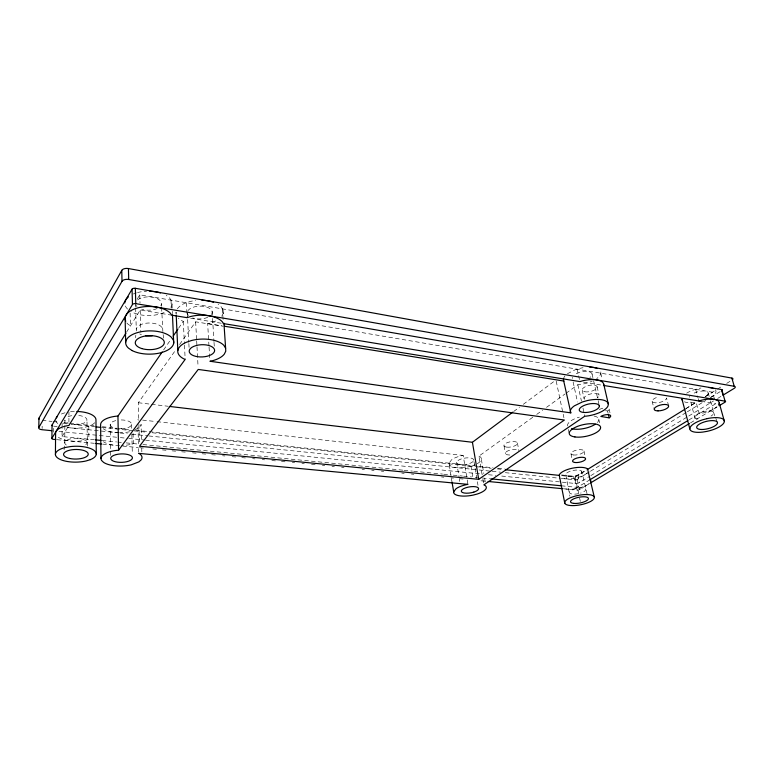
<?xml version="1.0" encoding="UTF-8"?>
<svg xmlns="http://www.w3.org/2000/svg" width="774" height="774" viewBox="0 0 774 774"><rect width="100%" height="100%" fill="white"/><g stroke="black" fill="none" stroke-linecap="round" stroke-linejoin="round"><path stroke-width="0.58" stroke-dasharray="3.87 2.9" d="M68.915 422.111L68.944 412.049M94.409 439.758L62.046 436.565L62.094 428.148M62.094 426.948L62.123 423.339M53.599 432.153L53.658 426.155A2.196 0.9 0.3 0 1 52.884 426M42.115 428.554L42.154 426.222M576.272 373.755A10.12 4.238 -12.6 0 1 586.179 371.452A10.12 4.238 -12.6 0 1 592.052 373.9L591.975 375.042A10.12 4.238 -12.6 0 1 589.885 377.46M135.634 337.687L135.818 335.287M600.876 371.859L600.701 374.026A19.137 8.021 -12.6 0 1 596.696 378.592M64.058 449.829L64.764 442.863L64.871 420.001A11.049 4.586 0 0 0 68.228 423.214M452.064 482.357L449.036 463.258L451.523 459.843A16.37 6.095 -9.2 0 1 461.788 455.673L463.191 455.441L467.96 484.369M221.761 316.256L223.202 313.18L223.067 310.035L221.335 307.026A23.665 12.113 -1.7 0 0 218.104 304.376M137.346 298.832L139.765 294.817L712.564 392.186L714.808 400.255M62.046 436.565L68.905 425.468M126.636 332.027L140.21 310.045L171.654 315.163M163.575 349.983L171.064 339.128M178.562 328.273L183.322 321.365L181.784 320.688A23.665 12.113 -1.7 0 1 178.407 318.143M138.759 418.444L138.323 402.741L176.075 349.451M179.568 344.517L195.648 321.82L223.086 326.241M513.704 411.478L519.47 407.182M523.311 404.318L554.039 381.398M482.086 474.52L478.932 456.118L532.793 417.244M536.711 414.419L542.584 410.181M546.502 407.356L565.107 393.927M566.084 393.221L577.839 384.736L579.397 384.649A19.137 8.021 -12.6 0 0 592.158 381.166M561.566 474.965L573.582 476.233A3.164 1.084 -11.2 0 0 577.946 475.294L586.15 470.224M685.648 408.749L695.903 402.412M705.133 396.704L716.414 389.738M717.44 389.099L722.577 385.936M726.68 383.401L730.782 380.866M561.566 475.623L575.188 477.055L587.824 469.247M685.928 408.643L696.145 402.325L699.222 413.713L702.221 413.21A17.589 6.415 -14.2 0 0 716.898 406.737M705.385 396.617L712.564 392.186M561.266 478.429L574.995 479.841A1.596 0.542 -11.1 0 0 577.201 479.377L589.391 471.888M590.427 471.25L686.277 412.426M687.312 411.797L705.859 400.41M711.016 397.246L721.774 390.647M567.41 373.726L575.256 369.72L580.074 368.308A19.137 8.021 -12.6 0 1 583.074 367.718M501.707 476.058L575.101 483.46A3.173 1.064 -11.1 0 0 579.474 482.521L589.788 476.252M590.823 475.623L687.757 416.635M688.783 416.006L713.531 400.942M717.662 398.436L721.784 395.92M590.078 479.687L577.365 487.378L561.411 485.801M688.928 419.943L715.776 403.709L715.128 401.406M563.375 488.771L577.152 490.106A1.606 0.532 -11 0 0 579.368 489.642L589.556 483.518M690.495 422.904L718.127 406.311M605.462 410.742L607.851 410.907A5.67 2.196 -12.5 0 0 608.809 408.527M134.666 430.238L140.171 426.503A20.24 8.417 -1.1 0 0 141.071 424.336L141.507 439.913M115.8 420.582L113.526 421.308A10.701 4.45 -1.1 0 0 110.537 425.652L111.553 426.716A10.701 4.45 -1.1 0 0 117.048 428.622M208.98 345.92L207.655 323.522L209.551 323.184A23.665 12.113 -1.7 0 0 216.913 320.31M57.015 439.69L94.389 443.318M102.594 444.112L115.49 445.36M122.708 446.066L138.343 447.575M139.543 447.691L145.56 448.272M152.778 448.978L156.387 449.326M162.395 449.907L166.004 450.255M172.022 450.845L175.63 451.194M181.638 451.774L185.247 452.122M192.465 452.819L196.074 453.177M202.091 453.757L205.7 454.106M211.708 454.686L215.317 455.035M222.535 455.741L224.944 455.973M232.161 456.67L235.77 457.018M241.778 457.598L245.387 457.956M252.605 458.653L255.014 458.885M262.231 459.582L264.64 459.814M271.848 460.52L275.457 460.869M281.475 461.449L285.084 461.797M292.301 462.504L294.71 462.736M301.918 463.433L304.327 463.665M311.545 464.361L315.153 464.71M322.371 465.416L324.78 465.648M331.988 466.345L334.397 466.577M341.615 467.283L344.024 467.515M362.058 469.257L364.467 469.489M371.684 470.195L374.094 470.428M381.311 471.124L383.711 471.356M401.754 473.108L404.163 473.34M411.381 474.036L413.78 474.278M441.451 476.958L443.85 477.19M451.068 477.887L453.477 478.119M459.475 478.7L463.065 479.048M480.973 480.789L485.753 481.254M102.168 440.522L116.545 441.944M117.745 442.06L121.344 442.418M126.133 442.892L138.14 444.073M142.948 444.547L402.819 470.166M404.018 470.282L412.445 471.114M413.645 471.231L442.525 474.075M443.725 474.201L450.942 474.907M453.245 475.139L462.436 476.039M463.587 476.155L471.637 476.948M475.178 477.297L477.577 477.539M482.366 478.003L489.555 478.719M58.94 431.418L119.099 437.484M120.309 437.6L127.526 438.336M128.726 438.452L144.37 440.029M145.57 440.154L482.463 474.114M488.471 474.723L495.699 475.449M53.658 426.155L57.121 426.513M67.502 427.577L118.877 432.869M120.076 432.995L127.284 433.74M132.093 434.233L147.718 435.839M148.918 435.965L477.945 469.847M479.135 469.973L491.035 471.202M492.225 471.318L500.565 472.179M505.325 472.672L560.076 478.313M42.231 420.398L51.848 421.404M53.048 421.53L59.066 422.169M63.874 422.672L68.683 423.175M69.883 423.301L95.125 425.952M102.342 426.716L116.768 428.225M117.967 428.351L131.193 429.744M136.001 430.247L148.028 431.515M149.227 431.64L493.038 467.767M497.846 468.27L505.064 469.034M63.275 423.465L66.758 423.823M71.401 424.316L94.805 426.764M102.023 427.519L133.012 430.76L133.322 443.599L130.738 444.402A20.356 8.253 -1.3 0 1 121.712 445.553M134.212 430.886L147.437 432.269M152.246 432.772L474.539 466.519M475.729 466.645L491.248 468.26M497.218 468.889L503.187 469.518M142.6 420.089L155.806 421.54M157.006 421.675L463.191 455.441M138.323 402.741L150.301 404.154M151.501 404.299L168.268 406.282M207.655 323.522L221.954 325.835M190.675 318.259L223.367 323.58M583.461 382.182L603.614 385.462M701.08 401.319L715.776 403.709M478.932 456.118L479.725 456.457A16.37 6.095 -9.2 0 1 475.962 464.342M137.791 419.556L138.788 420.127M188.459 315.54L187.453 313.973A12.51 6.405 -1.7 0 1 187.289 312.299M713.444 412.116L717.14 421.888M587.05 493.822L581.835 471.472M708.287 393.144L709.197 396.443M710.416 400.855L713.763 412.968M695.652 389.312L697.867 397.459M698.177 398.62L698.816 400.951M690.834 401.977L695.468 420.534M668.659 406.069L666.569 397.991A7.411 2.825 -13.7 0 1 659.651 402.422A7.411 2.825 -13.7 0 1 652.124 401.203A7.411 2.825 -13.7 0 1 659.013 396.772M449.036 463.258L449.433 464.806A16.37 6.095 -9.2 0 0 468.56 466.79L472.498 465.716A16.37 6.095 -9.2 0 0 475.159 464.71M652.134 401.232L653.866 408.15M600.769 373.184L602.066 378.757M609.119 409.04L610.173 413.568M607.58 411.052L608.103 413.316M597.131 386.787L599.057 395.195M592.052 373.9L593.348 379.589M593.61 380.731L599.047 404.647M598.757 419.082L600.044 424.771M582.232 390.202L584.089 398.591M577.143 369.159L579.649 380.469M577.839 384.736L581.438 401.067M582.977 408.062L584.776 416.228M573.118 381.998L577.491 402.045M583.983 450.961L585.386 457.434M568.377 429.425L569.093 432.83M577.946 475.294L579.474 482.521M577.201 479.377L579.368 489.642M556.206 381.147L563.917 417.689M570.96 453.796L572.325 460.278M575.188 477.055L578.604 493.232M579.581 497.914L580.326 501.436M574.995 479.841L577.152 490.106M573.582 476.233L575.101 483.46M565.842 474.907L569.935 496.25M473.765 460.288L473.601 459.456A8.659 3.222 -9.2 0 0 463.471 458.334A8.659 3.222 -9.2 0 0 456.844 463.133A8.659 3.222 -9.2 0 0 467.003 464.226L469.092 463.655A8.659 3.222 -9.2 0 0 473.765 460.288L477.993 485.288M517.409 442.902L518.89 450.739M504.019 445.872L505.451 453.709M481.38 459.369L483.837 473.649M484.659 478.409L485.269 481.979M482.87 479.116L483.856 484.872M470.96 466.142L472.788 477.065M456.67 462.339L459.176 477.848M459.369 479.038L459.756 481.428M161.602 307.471L162.966 333.391M163.13 334.591L163.633 338.18M87.423 446.095L86.959 419.914M223.067 310.035L223.463 316.005M222.39 308.865L223.144 320.184M212.105 311.245L212.473 317.224M212.55 318.414L213.972 341.528M214.021 342.311L214.398 348.281M209.057 347.1L209.831 360.065M195.648 321.82L196.615 339.68M196.683 340.87L196.935 345.63M197.002 346.82L198.096 367.06M187.347 313.499L187.589 318.298M187.647 319.498L188.798 342.302M188.866 343.501L189.166 349.509M186.418 302.75L187.115 316.537M183.322 321.365L184.425 343.946M184.483 345.136L185.17 359.397M176.182 314.438L176.075 312.028A23.665 12.113 -1.7 0 0 176.143 314.147M172.012 304.23L172.263 310.122M172.321 311.303L172.418 313.654M170.996 300.128L171.354 308.226M161.466 303.95L161.553 306.301M139.765 294.817L140.007 303.021M140.21 310.045L140.858 332.085M141.748 448.301L141.845 451.89M138.923 424.481L139.417 442.602M135.547 303.253L135.643 306.804M135.673 307.984L136.253 329.279M137.985 426.803L138.44 443.705M138.575 448.533L138.672 452.151M130.129 313.17L130.438 325.864L127.962 324.142A23.801 11.958 -0.1 0 1 126.675 322.729M131.609 424.394L131.725 429.193M131.841 434.001L132.306 453.206M110.218 424.5L110.711 457.115M88.797 426.135L88.875 439.216L86.049 440.106A20.24 8.195 -0.3 0 1 56.995 436.139M594.084 416.064A15.935 6.086 -12 0 1 597.422 422.478M567.652 426.019A15.935 6.086 -12 0 1 579.387 417.138M584.554 399.307A7.672 3.077 -12.5 0 1 587.698 394.904A7.672 3.077 -12.5 0 1 597.267 393.782A7.672 3.077 -12.5 0 1 597.383 397.797M509.824 455.025A6.918 2.574 -10.2 0 1 506.602 451.561A6.918 2.574 -10.2 0 1 517.429 449.733M587.263 472.914A14.929 5.128 -11.1 0 1 562.166 478.303M715.418 389.796A17.502 6.54 -14.4 0 1 708.452 398.639M694.771 402.557A17.502 6.54 -14.4 0 1 684.419 401.803M686.635 393.182A17.502 6.54 -14.4 0 1 694.249 389.699L698.709 388.461A17.502 6.54 -14.4 0 1 700.963 388.016M588.927 483.779A14.996 5.012 -11.1 0 1 564.285 488.646M94.728 422.71A20.124 8.35 0 0 1 90.084 425.719L85.991 427.035A20.124 8.35 0 0 1 67.057 427.345M57.818 423.552A20.124 8.35 0 0 1 55.718 420.04M61.388 414.022A20.124 8.35 0 0 1 65.577 412.648M70.492 411.778A20.124 8.35 0 0 1 75.775 411.478M129.519 431.786A20.24 8.417 -1.1 0 1 120.415 432.734M119.38 432.734A20.24 8.417 -1.1 0 1 103.223 428.738M119.622 445.582A20.356 8.253 -1.3 0 1 103.377 441.712M177.323 308.874A23.665 12.113 -1.7 0 1 184.347 303.476L189.64 301.618A23.665 12.113 -1.7 0 1 195.648 300.525M563.917 377.586A19.137 8.021 -12.6 0 1 564.914 376.038M170.812 307.307A23.636 12.161 0.1 0 0 171.615 301.067L169.641 298.058A23.636 12.161 0.1 0 0 166.197 295.397M164.156 312.473A23.636 12.161 0.1 0 1 131.193 311.67M127.613 309.107A23.636 12.161 0.1 0 1 124.817 304.037M133.322 293.994A23.636 12.161 0.1 0 1 136.427 292.882M137.52 292.572A23.636 12.161 0.1 0 1 146.557 291.256M211.466 314.544A12.51 6.405 -1.7 0 0 208.254 307.665A12.51 6.405 -1.7 0 0 194.468 306.852L191.691 307.82A12.51 6.405 -1.7 0 0 187.976 310.645M207.732 317.311A12.51 6.405 -1.7 0 1 192.639 317.959M121.237 419.953A10.701 4.45 -1.1 0 1 131.493 424.926A10.701 4.45 -1.1 0 1 117.929 428.728M572.344 378.457A10.12 4.238 -12.6 0 1 572.373 377.325M599.299 409.649A5.67 2.196 -12.5 0 1 603.072 408.14M697.742 418.995A9.694 3.464 -14.1 0 1 697.597 413.984A9.694 3.464 -14.1 0 1 710.967 411.052A9.694 3.464 -14.1 0 1 711.006 416.083M141.419 334.658A13.129 6.482 -0.3 0 1 139.726 333.913M136.572 330.962A13.129 6.482 -0.3 0 1 148.289 323.019A13.129 6.482 -0.3 0 1 162.472 329.792M66.351 445.06A11.155 4.431 -0.4 0 1 68.644 439.4A11.155 4.431 -0.4 0 1 83.021 439.245A11.155 4.431 -0.4 0 1 85.595 444.857M578.517 493.648A8.253 2.709 -11 0 1 569.896 491.519A8.253 2.709 -11 0 1 583.199 488.104A8.253 2.709 -11 0 1 580.558 493.115M694.123 393.086A9.607 3.589 -14.4 0 1 706.285 391.315A9.607 3.589 -14.4 0 1 705.578 396.336M689.586 397.314A9.607 3.589 -14.4 0 1 689.857 396.298M137.549 299.944A12.974 6.676 0.1 0 1 154.055 297.516A12.974 6.676 0.1 0 1 160.828 305.653M157.18 308.507A12.974 6.676 0.1 0 1 141.574 309.165M137.037 306.63A12.974 6.676 0.1 0 1 135.856 304.995M78.735 415.483A11.049 4.586 0 0 1 86.33 421.443A11.049 4.586 0 0 1 71.392 424.104M68.006 416.722A11.049 4.586 0 0 1 72.969 415.503M584.921 391.808A7.643 3.115 -12.6 0 0 597.073 387.629A7.643 3.115 -12.6 0 0 587.04 385.984A7.643 3.115 -12.6 0 0 584.921 391.808M573.36 454.986A6.666 2.399 -11.5 0 0 583.944 451.6A6.666 2.399 -11.5 0 0 575.092 450.507A6.666 2.399 -11.5 0 0 573.36 454.986M506.767 447.14A6.889 2.612 -10.3 0 0 517.477 443.579A6.889 2.612 -10.3 0 0 507.889 442.399A6.889 2.612 -10.3 0 0 506.767 447.14M568.803 476.281A8.195 2.815 -11.1 0 0 581.796 472.227A8.195 2.815 -11.1 0 0 570.902 471.018A8.195 2.815 -11.1 0 0 568.803 476.281"/><path stroke-width="1.16" d="M559.292 475.391L559.292 474.955A14.929 5.128 -11.1 0 1 572.112 468.251A14.929 5.128 -11.1 0 1 587.534 468.88L594.287 497.024A15.093 4.838 -10.9 0 1 581.187 504.667A15.093 4.838 -10.9 0 1 564.778 503.226L559.292 475.391L505.577 469.76M55.418 454.58L55.602 433.353A20.24 8.195 -0.3 0 1 65.519 426.068L68.905 425.468L125.998 333.052M55.854 439.584L53.532 439.361A2.206 0.88 0.1 0 1 51.906 438.297L52.042 425.061L132.054 289.186A2.641 1.384 0.8 0 1 135.353 288.305L721.794 389.603L725.054 401.145A1.925 0.697 -14.6 0 1 725.035 402.17L719.114 405.721M51.723 430.692L42.096 429.715A4.383 1.78 0.5 0 1 38.806 427.567L38.952 418.202L121.779 270.349A5.331 2.864 1.5 0 1 128.436 268.549L731.885 378.099A3.841 1.442 -15.2 0 1 732.407 379.782M564.778 503.226L564.797 501.949A15.093 4.838 -10.9 0 1 577.83 495.476A15.093 4.838 -10.9 0 1 593.397 495.931L594.287 497.024M125.765 321.229A23.801 11.958 -0.1 0 1 140.887 307.191A23.801 11.958 -0.1 0 1 170.29 313.131L171.654 315.163L187.173 317.688L190.414 316.566A23.83 11.91 -1.9 0 1 222.312 321.781L223.367 323.58L579.9 381.601L582.851 380.75A19.234 7.866 -12.5 0 1 603.73 384.165L603.614 385.462L701.08 401.319M603.73 384.165L608.267 403.767L608.054 405.837A19.398 7.605 -12.3 0 1 586.353 416.122L584.776 416.228L483.856 484.872L484.659 485.182A16.573 5.766 -9.2 0 1 477.258 494.015L473.262 495.07A16.573 5.766 -9.2 0 1 453.961 493.367L452.064 482.357M453.574 491.906L456.128 488.655A16.573 5.766 -9.2 0 1 466.538 484.611L467.96 484.369L138.701 453.361L139.717 453.903A20.54 7.992 -1.7 0 1 141.1 459.94L138.875 461.875L131.222 464.845A20.54 7.992 -1.7 0 1 103.619 462.407L101.626 460.52A20.54 7.992 -1.7 0 1 116.748 450.371L118.577 450.255L185.17 359.397L183.612 358.768A24.081 11.571 -2.2 0 1 186.263 342.292L191.652 340.473A24.081 11.571 -2.2 0 1 223.87 345.368L225.621 348.223L225.747 351.232L224.267 354.182A24.081 11.571 -2.2 0 1 211.824 360.897L209.899 361.245L570.825 412.871L563.598 380.479A19.137 8.021 -12.6 0 1 563.627 378.341M38.806 427.567L122.011 281.291L121.779 270.349M51.906 438.297L132.451 304.53L132.054 289.186M118.577 450.255L117.948 416.093L162.211 351.957M173.115 336.168L177.875 329.26M169.458 406.427L472.421 442.273L512.746 412.194M478.709 479.338L564.41 420.04L198.231 369.44L139.513 446.23L478.709 479.338L472.421 442.273M587.824 469.247L684.903 409.272M722.819 395.291L734.158 388.393A3.86 1.422 -15 0 0 734.245 386.294L731.885 378.099M590.078 479.687L687.893 420.563M590.591 482.899L689.46 423.523M609.148 417.844L609.419 417.689A5.689 2.167 -12.4 0 0 608.712 414.7A5.689 2.167 -12.4 0 0 600.847 416.46L609.148 417.844L608.364 414.448M698.816 400.951L701.883 400.11A17.589 6.415 -14.2 0 1 718.62 404.783M117.948 416.093L116.148 416.199A20.24 8.417 -1.1 0 0 100.61 424.549L100.978 458.46M95.56 443.434L101.423 443.995M488.142 481.476L562.185 488.655M95.521 439.874L101.065 440.416M490.745 478.835L561.411 485.801M96.015 426.89L100.823 427.393M224.334 326.222L564.004 381.079M132.451 304.53A2.661 1.364 0.5 0 1 135.779 303.66L725.054 401.145M122.011 281.291A5.36 2.835 1.2 0 1 128.707 279.491L734.245 386.294M570.825 412.871L570.428 412.3A19.398 7.605 -12.3 0 1 574.366 405.847L582.377 401.967L587.273 400.584A19.398 7.605 -12.3 0 1 608.267 403.767M722.752 394.101L721.774 390.647A1.916 0.716 -14.8 0 0 721.794 389.603M719.23 402.944L724.367 421.308M689.818 428.844L681.942 399.026A17.502 6.54 -14.4 0 0 682.629 400.603M223.938 323.164L225.621 348.223M176.24 315.637L177.827 350.545M172.476 314.834L173.715 343.124M135.353 288.305L135.779 303.66M128.436 268.549L128.707 279.491M125.127 318.114L125.669 342.34M96.266 454.057L95.966 419.876A20.124 8.35 0 0 0 76.839 411.487M595.283 424.239A15.935 6.086 -12 0 1 571.522 428.699M39.039 419.14A4.373 1.8 0.7 0 1 38.952 418.202M708.645 387.474A17.502 6.54 -14.4 0 1 713.705 388.538M589.827 367.176A19.137 8.021 -12.6 0 1 597.451 368.492M201.937 300.264A23.665 12.113 -1.7 0 1 213.576 302.276M124.788 302.973A23.636 12.161 0.1 0 1 128.378 296.897M149.711 291.237A23.636 12.161 0.1 0 1 160.45 292.93M52.303 425.748A2.196 0.9 0.3 0 1 52.042 425.061M56.289 417.854A20.124 8.35 0 0 1 57.431 416.46M590.697 480.47A14.996 5.012 -11.1 0 1 590.591 481.815M152.149 335.79A13.129 6.482 -0.3 0 1 145.425 335.664M599.308 405.789L599.221 406.882A10.255 4.025 -12.3 0 1 592.865 411.197L590.33 411.903A10.255 4.025 -12.3 0 1 579.281 410.259A10.255 4.025 -12.3 0 1 588.308 404.115A10.255 4.025 -12.3 0 1 599.308 405.789M196.557 345.427L193.723 346.384A12.732 6.115 -2.2 0 0 189.398 352.296L190.414 353.786A12.732 6.115 -2.2 0 0 207.326 356.204A12.732 6.115 -2.2 0 0 213.43 347.894A12.732 6.115 -2.2 0 0 196.557 345.427M90.297 459.659L86.146 460.946A20.424 7.943 -0.7 0 1 58.244 458.392A20.424 7.943 -0.7 0 1 65.422 447.469L70.415 446.588A20.424 7.943 -0.7 0 1 93.49 450.023A20.424 7.943 -0.7 0 1 90.297 459.659M116.39 454.541L114.078 455.257A10.855 4.228 -1.7 0 0 111.04 459.408L112.075 460.414A10.855 4.228 -1.7 0 0 126.81 461.71A10.855 4.228 -1.7 0 0 131.096 455.867A10.855 4.228 -1.7 0 0 116.39 454.541M706.943 418.657L702.424 419.876A17.734 6.192 -13.9 0 0 689.818 428.777A17.734 6.192 -13.9 0 0 702.734 432.086L707.136 431.341A17.734 6.192 -13.9 0 0 724.367 421.22A17.734 6.192 -13.9 0 0 706.943 418.657M473.833 492.1L471.714 492.661A8.766 3.048 -9.2 0 1 461.459 491.713A8.766 3.048 -9.2 0 1 468.222 487.117A8.766 3.048 -9.2 0 1 478.438 488.075L478.593 488.858A8.766 3.048 -9.2 0 1 473.833 492.1M132.18 350.603L128.532 348.184A24.052 11.629 -0.6 0 1 138.73 332.259A24.052 11.629 -0.6 0 1 171.325 337.241L173.328 340.105A24.052 11.629 -0.6 0 1 160.682 352.78A24.052 11.629 -0.6 0 1 132.18 350.603M574.927 436.942A15.993 5.998 -11.9 0 0 600.401 428.67A15.993 5.998 -11.9 0 0 579.445 425.69A15.993 5.998 -11.9 0 0 574.927 436.942M658.016 410.888A7.43 2.786 -13.6 0 0 668.659 406.069A7.43 2.786 -13.6 0 0 657.542 406.05A7.43 2.786 -13.6 0 0 658.016 410.888M574.956 462.513A6.695 2.361 -11.4 0 0 585.579 459.146A6.695 2.361 -11.4 0 0 576.707 458.102A6.695 2.361 -11.4 0 0 574.956 462.513M701.824 429.502A10.71 3.744 -13.9 0 0 717.498 422.807A10.71 3.744 -13.9 0 0 701.873 422.846A10.71 3.744 -13.9 0 0 701.824 429.502M573.853 503.4A9.124 2.922 -10.9 0 0 588.366 499.046A9.124 2.922 -10.9 0 0 576.282 497.895A9.124 2.922 -10.9 0 0 573.853 503.4M69.737 458.479A12.336 4.789 -0.7 0 0 88.246 454.154A12.336 4.789 -0.7 0 0 69.757 450.178A12.336 4.789 -0.7 0 0 69.737 458.479M141.787 348.571A14.522 7.014 -0.6 0 0 164.291 342.969A14.522 7.014 -0.6 0 0 143.316 336.429A14.522 7.014 -0.6 0 0 141.787 348.571"/></g></svg>
